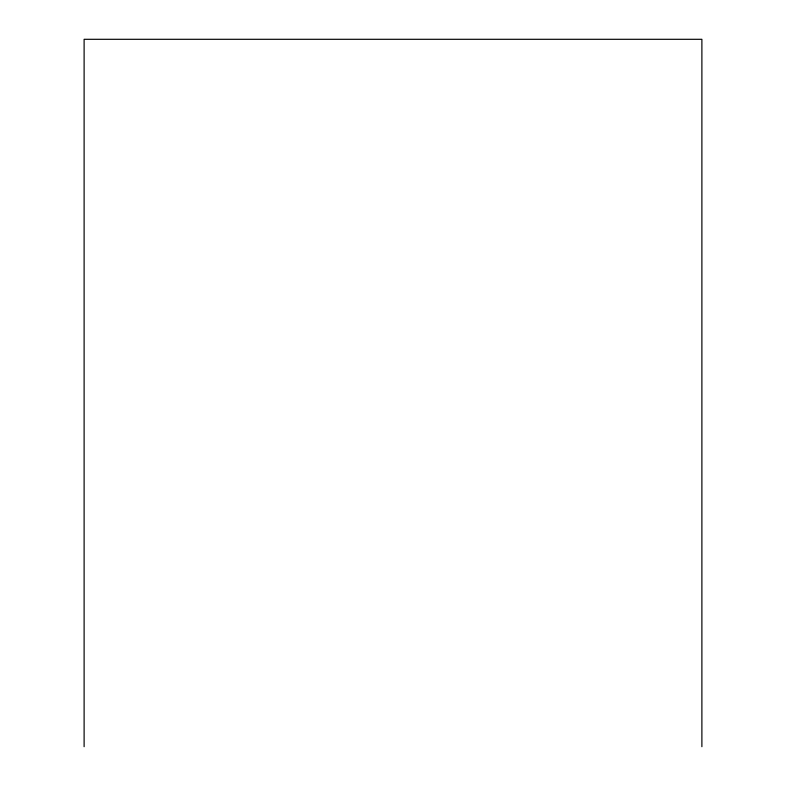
<?xml version="1.0" encoding="UTF-8"?>
<svg xmlns="http://www.w3.org/2000/svg" width="786" height="786" viewBox="0 0 786 786"><rect width="100%" height="100%" fill="white"/><g stroke="black" fill="none" stroke-linecap="round" stroke-linejoin="round"><path stroke-width="1.18" d="M701.888 746.7L701.888 39.3L84.112 39.3L84.112 746.7"/></g></svg>
